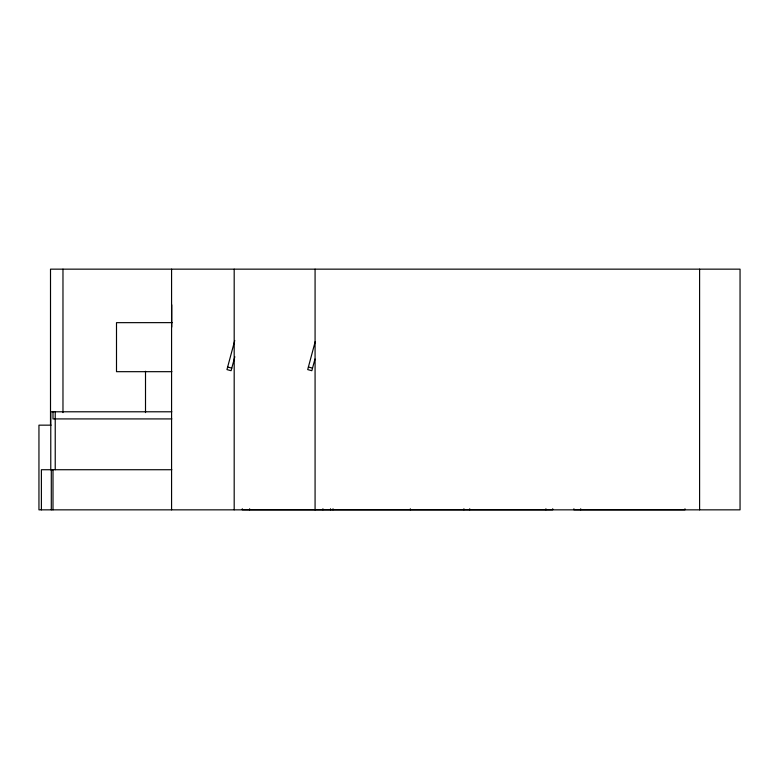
<?xml version="1.0" encoding="UTF-8"?>
<svg xmlns="http://www.w3.org/2000/svg" width="779" height="779" viewBox="0 0 779 779"><rect width="100%" height="100%" fill="white"/><g stroke="black" fill="none" stroke-linecap="round" stroke-linejoin="round"><path stroke-width="1.17" d="M234.752 340.511L226.952 369.597L231.09 370.707L234.83 356.743M315.193 341.669L307.705 369.597L311.843 370.707L314.959 359.07M172.256 322.633L116.499 322.662L116.499 371.68L171.916 371.68M171.838 411.789L50.771 411.789L50.771 469.727L171.838 469.727M171.838 418.917L53.001 418.917L53.001 411.789M51.102 425.159L38.95 425.159L38.95 509.846L740.05 509.846L740.05 269.154L50.508 269.154L50.508 424.75M52.339 469.727L41.394 469.727L41.394 509.846M308.396 367.016L312.535 368.126M227.643 367.016L231.782 368.126M699.6 269.154L699.6 509.846M684.975 508.784L684.975 509.758L573.909 509.758L573.909 508.784M580.706 508.784L580.706 509.758M552.691 508.784L552.691 509.758L242.308 509.758L242.308 508.784M545.904 508.784L545.904 509.758M469.727 508.784L469.727 509.758M463.914 508.784L463.914 509.758M410.319 508.784L410.319 509.758M333.013 508.784L333.013 509.758M330.52 508.784L330.52 509.758M322.915 508.784L322.915 509.758M315.076 269.154L315.076 509.846M249.64 508.784L249.64 509.758M234.187 269.154L234.187 509.846M171.74 304.813L171.74 327.102M171.575 269.154L171.575 509.846M145.507 371.262L145.507 412.597M62.972 269.154L62.972 412.597M55.231 411.789L55.231 469.727M53.001 469.727L53.001 509.846M51.297 469.727L51.297 509.846"/></g></svg>
